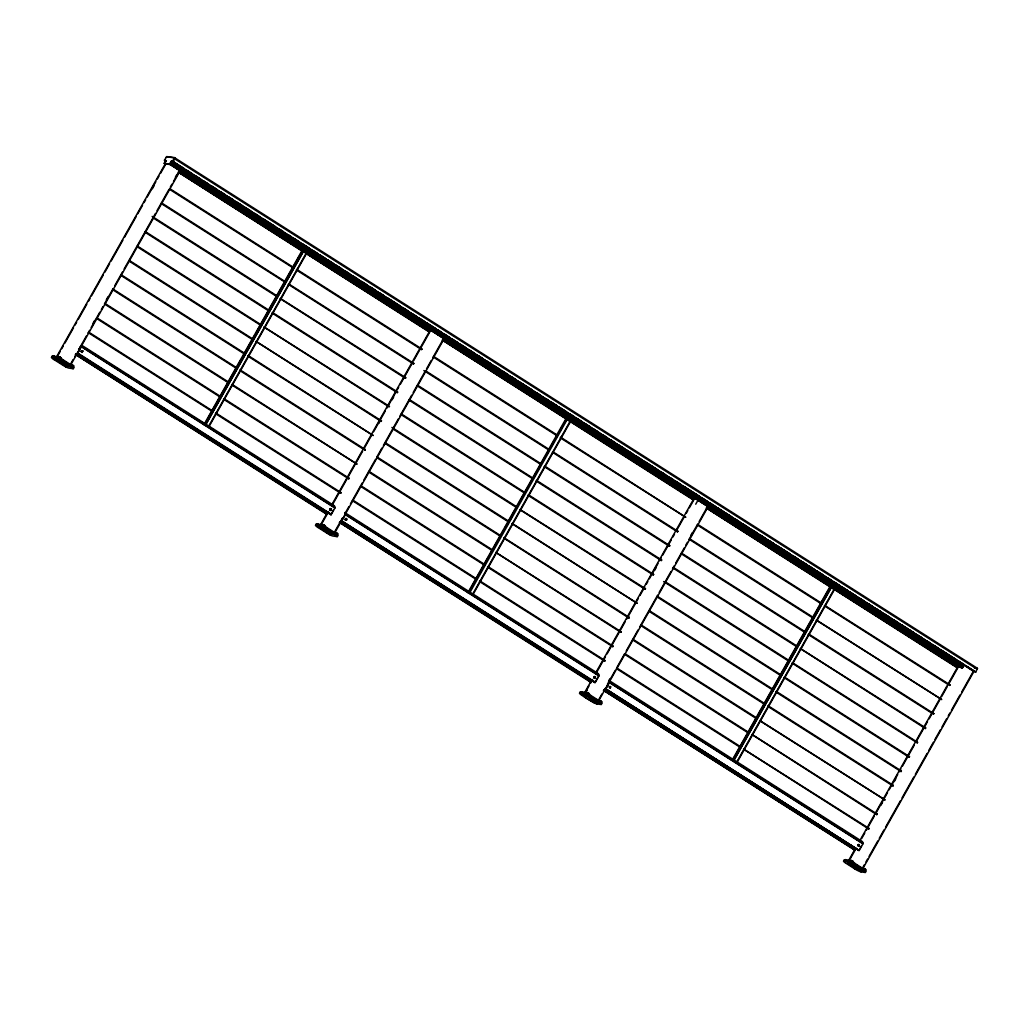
<?xml version="1.0" encoding="UTF-8"?>
<svg xmlns="http://www.w3.org/2000/svg" width="1029" height="1029" viewBox="0 0 1029 1029"><rect width="100%" height="100%" fill="white"/><g stroke="black" fill="none" stroke-linecap="round" stroke-linejoin="round"><path stroke-width="1.5" d="M228.374 382.775L228.734 382.183L228.374 382.775L104.559 304.031M232.052 384.37L357.102 464.169L231.641 384.859M236.464 368.408L236.824 367.829L236.503 368.408L112.65 289.663M244.529 354.04L244.928 353.462L244.555 354.053L120.74 275.309M247.822 356.098L248.221 355.571L373.244 435.537L247.835 356.137L248.221 355.571M252.645 339.686L253.018 339.107L252.645 339.686L128.831 260.942M381.052 421.363L256.041 341.396L381.45 420.797L381.077 421.375L381.45 420.797M260.736 325.331L261.109 324.752L260.774 325.331L136.921 246.587M389.129 406.918L264.08 327.119M268.801 310.951L269.199 310.385L268.826 310.977L145.012 232.22M276.878 296.558L277.29 296.03L276.891 296.596L153.102 217.865M405.722 377.707L405.336 378.286L405.722 377.707L280.467 298.5M285.097 282.216L161.193 203.51M293.188 267.501L294.886 264.762M341.011 492.621L340.599 493.161L340.985 492.595L215.871 413.041M348.715 478.819L349.088 478.228L348.754 478.807L223.55 399.213M365.282 449.544L364.871 450.085L365.269 449.519L240.13 369.925M397.644 392.113L397.233 392.641L397.631 392.075L272.505 312.52M413.825 363.391L413.426 363.919L413.812 363.353L288.673 283.914M421.916 349.024L421.517 349.564L421.903 348.998L296.764 269.405M476.594 578.915L485.122 563.596M484.273 565.037L484.672 564.471L484.299 565.05L360.484 486.305M612.692 646.636L487.579 567.133L487.965 566.567L613.104 646.148L612.744 646.739L613.078 646.135M492.364 550.669L492.762 550.103L492.364 550.669L368.575 471.938M620.783 632.269L495.785 552.393L621.194 631.793L620.796 632.359L621.207 631.832M500.48 536.328L500.853 535.749L500.518 536.328L376.665 457.583M628.899 618.005L629.285 617.426L628.899 618.005L503.824 538.116M508.545 521.96L508.943 521.381L508.583 521.973L384.756 443.229M512.21 523.465L637.311 603.38L511.966 523.671M517.047 507.065L516.635 507.593L517.034 507.027L391.895 427.434M520.159 509.574L645.466 588.717L645.08 589.283L645.479 588.742M524.764 493.251L525.124 492.672L524.803 493.238L400.937 414.507M409.04 400.14L532.893 478.884L533.215 478.305L409.426 399.574M541.318 463.976L540.92 464.516L541.305 463.95L417.517 385.219M549.036 450.175L549.396 449.583L549.074 450.162L423.871 370.569M557.499 435.267L557.101 435.794L557.486 435.228L433.698 356.497M560.805 437.364L560.393 437.891L560.792 437.325L685.803 517.291L560.393 437.891M604.64 661.094L605.013 660.515L604.679 661.094L479.488 581.488M645.067 589.244L519.941 509.689M653.171 574.915L653.556 574.349L653.171 574.915L528.031 495.335M661.66 560.02L661.261 560.561L661.647 559.995L536.521 480.402M669.75 545.666L669.352 546.206L669.738 545.627L544.611 466.047M677.442 531.839L677.828 531.273L677.442 531.839L552.419 452.233M740.198 747.311L740.597 746.745L740.237 747.324L616.41 668.58M868.63 828.911L743.568 749.112L869.029 828.435L868.643 829.001L869.042 828.461M748.327 732.97L748.688 732.378L748.327 732.97L624.5 654.225M877.094 814.055L751.955 734.474L876.734 814.634L877.12 814.068L876.734 814.634M756.791 718.062L756.392 718.589L756.778 718.023L632.989 639.292M759.904 720.57L885.146 800.009L759.685 720.686M764.881 703.695L764.483 704.235L764.869 703.669L641.08 624.937M772.56 689.842L772.959 689.301L772.573 689.867L648.784 611.149M781.062 674.985L780.664 675.513L781.05 674.947L657.261 596.215M789.153 660.618L788.754 661.158L789.14 660.579L665.351 581.848M796.845 646.791L797.231 646.225L796.87 646.804L673.056 568.059M925.277 728.481L800.266 648.514L925.676 727.915L925.303 728.493L925.676 727.915M804.935 632.436L805.321 631.87L804.935 632.436L681.147 553.705M933.779 713.586L808.601 633.954L808.305 634.546L933.367 714.113L933.74 713.534L933.367 714.113M813.437 617.541L813.026 618.069L813.424 617.503L689.623 538.772M816.499 620.114L941.741 699.566L816.331 620.178M821.116 603.714L821.515 603.148L821.142 603.727L697.328 524.983M893.313 785.384L892.915 785.924L893.301 785.346L768.187 705.804M901.005 771.557L901.391 770.991L901.031 771.57L775.866 691.977M909.507 756.662L909.096 757.203L909.482 756.624L784.355 677.043M917.212 742.848L917.585 742.269L917.251 742.848L792.214 663.19M949.548 685.404L949.947 684.825L949.574 685.417L824.422 605.811M82.088 352.394L81.227 350.928L82.899 350.953L82.088 352.394L82.899 350.953M330.605 510.448L329.717 509.947L330.528 508.519L331.415 509.021L330.476 510.435L331.389 509.972M331.261 509.96L331.415 509.021M346.104 520.314L345.217 519.812L346.027 518.372L346.914 518.873L345.976 520.288L346.889 519.838M593.746 677.867L594.543 676.439L595.431 676.941L594.633 678.368L593.759 676.915M594.633 678.368L595.431 676.941M609.258 686.767L610.133 688.221L610.93 686.793L609.258 686.767L610.043 686.292M857.787 844.835L857.762 845.787L859.434 845.812L858.7 844.372L857.916 844.848M165.63 162.08L165.013 161.797L166.338 160.768L164.447 160.228L166.749 156.575L174.403 157.604L172.628 161.386L171.29 161.193L169.695 164.035L962.295 668.143L964.237 664.708L958.822 661.261M179.097 170.75L429.582 330.065L430.366 328.688M956.803 667.358L957.755 665.66M594.157 677.777L595.019 677.236M594.659 676.941L594.852 677.687M858.212 845.388C859.935 844.024 857.826 847.137 858.34 844.912M170.029 164.177L962.141 668.117M79.825 348.96L80.211 346.773M77.407 353.114L81.201 346.657L334.772 507.927M326.798 513.612L75.464 354.362M341.474 521.394L595.032 682.677L341.551 520.854M305.896 253.057L429.209 331.338L178.622 171.856M590.813 681.558L339.711 522.166M605.489 689.314L859.061 850.584L605.567 688.761M442.65 339.763L693.263 499.194L442.509 340.007M854.842 849.478L603.946 689.854L854.752 849.62M957.15 666.998L706.666 507.683M593.206 702.048L594.26 702.524M345.229 514.577L598.788 675.847L595.251 682.124L341.589 520.841L342.271 518.706M859.022 850.43L605.605 688.761L605.837 688.105M824.782 605.464L949.947 684.825M81.407 351.275L82.32 351.095L82.05 351.815M82.23 351.018L81.87 351.892L82.063 350.992M346.233 519.568L346.387 519.594M609.451 687.115L609.888 686.767M171.29 161.193L975.698 672.143L977.473 668.348L174.364 157.591M170.428 164.048L172.177 160.948L184.371 168.692M434.457 331.968L436.193 328.868L426.726 322.836M698.279 500.223L700.222 496.788M828.705 588.832L830.069 586.427L831.599 586.646L834.905 588.742L833.85 590.607M51.862 357.269L52.53 356.073L56.929 356.716A5.209 0.746 29.4 0 1 62.139 359.211L72.004 365.488A5.209 0.746 29.4 0 1 73.908 367.52L73.033 368.704L68.647 368.06A5.209 0.746 29.4 0 1 63.438 365.565L53.559 359.288A5.209 0.746 29.4 0 1 51.656 357.256L56.248 357.912A5.209 0.746 29.4 0 1 61.457 360.407L71.335 366.684A5.209 0.746 29.4 0 1 73.239 368.716L73.033 368.704M52.981 356.754L53.482 355.854L54.473 356.266M165.785 160.421L164.19 163.251L164.794 163.765M54.048 359.597L54.717 358.401M55.077 357.86L55.579 356.96L53.482 355.854M55.167 359.365L59.901 360.201L69.766 366.607L65.11 365.822L55.09 359.417L165.54 163.367M57.032 357.063L60.171 351.494M61.74 348.715L63.309 345.924M64.866 343.146L73.496 327.839M75.066 325.048L76.635 322.27M78.204 319.492L86.822 304.185M88.391 301.394L89.96 298.616M91.53 295.825L103.299 274.949M104.868 272.17L109.563 263.823M111.132 261.044L122.901 240.169M124.47 237.377L136.227 216.502M137.796 213.723L142.504 205.376M144.073 202.584L145.642 199.806M147.211 197.028L155.829 181.721M157.398 178.93L158.968 176.152M160.537 173.361L165.245 165.013M55.617 359.841L56.183 358.581M152.382 188.731L153.951 185.94M59.219 356.664L58.704 357.565C64.827 360.883 56.415 354.4 61.418 358.066M58.82 357.86L59.322 356.96M59.708 357.976L60.209 357.076M60.801 358.684L61.316 357.783M60.479 360.536L61.148 359.34L60.158 358.812M61.972 360.729L62.653 359.533M64.415 365.436L65.123 364.163L66.165 364.523M65.624 366.015L66.293 364.819L69.033 365.205M93.047 323.325L94.617 320.533M106.373 299.671L107.942 296.879M175.38 177.207L176.949 174.415M70.782 363.726L73.136 359.558M74.705 356.78L76.262 353.989M78.616 349.821L86.462 335.904M88.031 333.113L89.6 330.335M91.169 327.544L99.787 312.237M101.356 309.459L102.926 306.681M104.495 303.889L113.126 288.583M114.695 285.805L122.528 271.888M124.097 269.096L155.469 213.44M157.038 210.649L168.795 189.773M170.364 186.995L171.933 184.217M173.502 181.426L178.995 171.689M70.474 365.385L180.255 170.557M71.516 364.498L71.001 365.398C77.124 368.716 68.711 362.234 73.715 365.9M77.612 353.32L81.497 346.426L335.068 507.709L331.184 514.59L77.445 353.474M70.847 366.375L71.528 365.179M72.004 365.809L72.506 364.909M73.098 366.517L73.612 365.617M203.922 424.694L302.024 250.587L303.709 250.973L306.462 252.722L208.36 426.816M205.89 422.096L241.21 359.43M242.78 356.639L254.549 335.75M256.118 332.959L283.592 284.21M285.946 280.029L302.423 250.78M210.906 413.787L212.553 410.905L88.764 332.174M214.045 408.217L218.753 399.857M222.676 392.898L220.283 397.13L220.643 396.551L96.855 317.82M224.245 390.107L225.814 387.328M227.383 384.537L232.091 376.177M233.66 373.398L236.014 369.218M237.583 366.427L239.152 363.649M243.873 355.288L245.442 352.51M247.011 349.719L252.504 339.969M257.211 331.608L258.781 328.83M261.134 324.649L265.058 317.678M266.627 314.9L268.196 312.109M270.55 307.928L272.119 305.15M273.688 302.359L276.042 298.178M279.965 291.22L281.534 288.429M287.027 278.679L291.734 270.331M296.455 261.971L298.809 257.79M300.378 255.012L302.732 250.832M205.453 424.913L303.555 250.806L306.861 252.915L208.758 427.009M205.607 425.067L303.709 250.973M315.877 525.189L316.546 523.993L320.945 524.636A5.209 0.746 29.4 0 1 326.154 527.131L336.033 533.408A5.209 0.746 29.4 0 1 337.936 535.44L337.062 536.623L332.663 535.98A5.209 0.746 29.4 0 1 327.454 533.485L317.575 527.195A5.209 0.746 29.4 0 1 315.671 525.176L320.276 525.832A5.209 0.746 29.4 0 1 325.473 528.327L335.351 534.604A5.209 0.746 29.4 0 1 337.255 536.636L337.062 536.623M316.996 524.674L317.511 523.774L319.71 525.176L318.707 524.751M318.064 527.517L318.733 526.321M428.759 331.531L430.662 328.405M320.572 524.726L327.621 512.198M331.544 505.239L430.354 329.897M319.196 527.285L323.916 528.121L333.808 534.514L328.547 533.421L319.273 527.504L319.865 526.089M320.006 525.768L320.675 524.571M321.048 524.983L328.11 512.455M332.817 504.107L362.607 451.229M364.176 448.438L372.022 434.521M373.591 431.743L385.348 410.867M386.917 408.089L395.548 392.769M397.117 389.991L398.686 387.213M400.242 384.422L412.012 363.546M413.581 360.767L430.829 330.155M319.633 527.761L319.942 526.308M378.762 423.446L380.331 420.655M392.1 399.779L393.67 397.001M323.235 524.584L322.733 525.485C328.856 528.803 320.431 522.32 325.434 525.986M333.679 506.988L334.284 505.908M323.723 525.896L324.225 524.996M333.396 510.23L331.158 514.191L77.561 352.921M435.897 329.151L434.212 331.878M324.83 526.604L325.331 525.703M326 528.649L326.669 527.453M326.939 533.163L327.608 531.967M328.431 533.356L329.113 532.16L321.562 527.362M329.64 533.935L330.322 532.739L333.049 533.125M333.988 532.983L342.644 517.728M344.998 513.561L348.908 506.602M350.477 503.824L362.247 482.948M363.816 480.157L375.572 459.281M377.141 456.503L381.849 448.155M383.418 445.364L398.313 418.932M399.882 416.14L411.639 395.277M413.208 392.486L424.977 371.61M426.546 368.832L431.254 360.484M432.81 357.693L443.795 338.219M444.271 338.477L334.502 533.305L324.637 527.041M341.628 521.24L345.512 514.346L599.084 675.616L595.199 682.51L341.551 521.086M335.03 533.318L335.531 532.417C339.377 533.871 336.637 534.977 335.132 533.614M334.875 534.283L335.531 532.417M336.02 533.729L336.522 532.829M337.126 534.437L337.628 533.536M467.938 592.614L566.04 418.507L570.876 420.822L569.526 423.228M468.349 592.807L503.657 530.128M505.226 527.35L516.224 507.85M518.577 503.67L566.747 418.752L562.824 425.71M468.645 592.845L471.784 587.276M473.353 584.498L474.922 581.707M486.691 560.818L488.26 558.027M489.843 555.248L494.55 546.888M496.904 542.707L498.473 539.916M506.319 525.999L507.889 523.208M509.458 520.417L511.812 516.249M513.381 513.458L514.95 510.667M519.658 502.319L521.227 499.528M522.796 496.75L524.366 493.959M525.935 491.167L527.504 488.389M532.996 478.639L534.565 475.848M536.135 473.07L540.855 464.709M546.348 454.959L547.917 452.168M549.486 449.39L554.194 441.029M555.763 438.251L557.332 435.46M559.686 431.28L561.255 428.501M510.474 519.143L512.043 516.365M469.623 592.987L567.584 418.726M472.375 594.736L570.478 420.629L566.928 418.829M472.774 594.929L569.513 423.266M579.893 693.109L584.292 693.752A5.209 0.746 29.4 0 1 589.501 696.247L599.38 702.524A5.209 0.746 29.4 0 1 601.27 704.543L596.679 703.9A5.209 0.746 29.4 0 1 591.469 701.405L581.591 695.115A5.209 0.746 29.4 0 1 579.7 693.096L580.575 691.912L584.961 692.556A5.209 0.746 29.4 0 1 590.17 695.051L600.048 701.328A5.209 0.746 29.4 0 1 601.952 703.347L601.746 703.334M581.526 691.694L581.012 692.594L582.015 693.006L582.517 692.105C586.221 694.498 579.327 690.948 582.517 692.105M692.774 499.438L694.382 496.608M584.022 693.687L591.649 680.118M596.344 671.77L694.369 497.817M585.077 692.903L588.987 685.944M590.556 683.153L592.125 680.375M596.833 672.027L605.464 656.721M607.02 653.929L625.066 621.928M626.635 619.136L638.392 598.273M639.961 595.482L644.668 587.135M646.238 584.356L647.807 581.565M649.363 578.787L657.994 563.48M659.563 560.689L661.132 557.911M662.702 555.133L671.32 539.813M672.889 537.035L674.458 534.257M676.812 530.076L683.873 517.548M686.227 513.381L687.796 510.59M689.366 507.811L694.06 499.464M585.54 692.954L587.109 690.163M654.547 570.49L656.116 567.699M587.263 692.504L586.749 693.405C589.81 696.26 589.797 692.517 587.366 692.787M597.695 674.895L598.299 673.828M587.739 693.816L588.254 692.916M708.299 506.397L597.759 702.434C593.553 703.669 575.378 692.311 587.302 695.784L588.459 693.495L589.463 693.906M695.733 504.21L697.302 501.419M588.845 694.524L589.347 693.623M597.836 702.395L588.511 696.363L589.193 695.167M590.016 696.569L590.685 695.372M590.955 701.083L591.636 699.887M592.46 701.276L592.55 699.514M593.669 701.855L594.338 700.659L585.591 695.282L592.305 699.463M608.538 681.43L610.107 678.638M690.871 535.299L692.44 532.52M597.322 701.971L597.99 700.775L592.961 697.572M598.029 700.955L601.952 693.996M603.521 691.218L605.091 688.44M607.444 684.259L615.291 670.342M616.86 667.564L624.693 653.647M626.262 650.868L638.031 629.992M639.588 627.201L657.634 595.199M659.203 592.408L670.959 571.545M672.529 568.754L674.098 565.976M675.667 563.185L684.285 547.878M685.854 545.1L687.423 542.322M688.993 539.53L697.623 524.224M699.193 521.446L707.026 507.529M596.949 703.952L597.617 702.756M605.708 688.774L609.245 682.484L862.816 843.767M599.56 700.337L599.045 701.238C605.168 704.543 596.756 698.074 601.759 701.739M605.657 689.16L609.541 682.266L608.885 680.375L862.456 841.645L863.125 843.407L609.219 682.098M599.148 701.521L599.663 700.62M598.891 702.202L599.56 701.006M600.036 701.649L600.55 700.749M600.756 701.328L600.254 702.228L601.245 702.64M601.142 702.357L601.643 701.456M732.365 759.826L828.692 588.871M733.15 759.338L747.273 734.256M748.842 731.478L755.903 718.937M758.27 714.756L829.683 588.009M735.812 755.196L737.381 752.405M742.874 742.655L747.581 734.307M749.151 731.516L750.72 728.738M752.289 725.947L754.643 721.766M759.351 713.406L760.92 710.627M762.489 707.836L764.058 705.058M765.627 702.267L767.197 699.488M768.766 696.697L770.335 693.906M775.827 684.156L780.535 675.809M782.104 673.017L783.674 670.239M785.243 667.448L787.609 663.268M789.179 660.489L793.886 652.129M795.456 649.338L797.025 646.559M798.594 643.768L800.948 639.588M802.517 636.81L807.225 628.449M808.794 625.671L810.363 622.879M811.932 620.088L816.64 611.74M818.994 607.56L820.563 604.769M822.132 601.991L823.702 599.2M825.271 596.421L829.979 588.061M786.272 666.175L787.841 663.396M733.497 760.753L831.599 586.646M733.651 760.907L831.741 586.8L834.493 588.549L736.391 762.656M833.066 589.064L834.905 588.742M736.803 762.849L833.529 591.186M843.921 861.029L844.59 859.832L848.989 860.463A5.209 0.746 29.4 0 1 854.199 862.958L864.077 869.248A5.209 0.746 29.4 0 1 865.968 871.267L865.093 872.451L860.707 871.82A5.209 0.746 29.4 0 1 855.498 869.325L845.619 863.035A5.209 0.746 29.4 0 1 843.716 861.016L848.308 861.659A5.209 0.746 29.4 0 1 853.517 864.154L863.395 870.444A5.209 0.746 29.4 0 1 865.299 872.463L865.093 872.451M845.542 859.601L845.143 860.797L845.542 859.601L847.639 860.72M846.533 860.025L846.031 860.926L845.041 860.501M848.603 860.553L855.665 848.037M859.588 841.079L958.372 665.75M848.05 861.607L848.719 860.411M849.877 859.421L855.369 849.684M861.633 838.558L864.772 832.988M866.341 830.197L874.174 816.293M875.743 813.502L887.512 792.639M889.082 789.848L897.7 774.541M899.269 771.763L900.838 768.972M902.407 766.193L914.164 745.318M916.517 741.15L927.502 721.663M929.071 718.885L931.412 714.705M932.981 711.927L940.043 699.398M941.612 696.62L947.104 686.883M948.674 684.092L958.861 666.007M847.227 863.125L851.961 863.961L861.826 870.354L856.707 869.325L847.677 863.601L848.346 862.405M880.927 805.205L882.496 802.427M894.252 781.551L895.822 778.773M850.764 861.324L851.279 860.424C856.617 862.418 849.581 863.035 851.279 860.424M861.71 842.815L862.315 841.748M851.768 861.736L852.269 860.836M851.382 863.717L851.999 862.508M859.948 848.706L861.427 846.07M962.256 667.975L963.941 664.978L701.276 497.933M852.861 862.443L853.375 861.543M854.031 864.476L854.713 863.28M854.97 869.003L855.652 867.807M856.475 869.196L857.144 868L849.607 863.202M857.684 869.775L858.353 868.579L862.456 869.158M861.337 869.878L862.431 868.99M862.842 867.486L864.411 864.707M865.981 861.916L867.537 859.138M869.106 856.36L877.737 841.053M879.306 838.262L884.014 829.914M885.57 827.136L900.478 800.691M902.047 797.912L913.803 777.036M915.373 774.258L927.129 753.382M928.698 750.604L933.406 742.256M934.975 739.465L940.467 729.728M942.024 726.95L946.731 718.602M948.301 715.811L949.87 713.033M951.439 710.242L960.057 694.935M961.626 692.157L973.395 671.281M860.964 871.872L861.646 870.675M862.534 869.145L973.871 671.551L964.083 665.223M863.575 868.257L863.061 869.158C869.183 872.463 860.771 865.994 865.775 869.659M862.907 870.122L863.588 868.926M864.064 869.569L864.566 868.669M865.157 870.264L865.672 869.376M957.266 667.139L706.524 507.927M330.759 509.869L330.077 509.612M264.131 327.042L389.541 406.429M326.785 513.574L75.902 354.027L326.682 513.561L328.418 511.58M590.775 681.481L592.434 679.5M78.731 348.882L78.718 349.641M220.643 396.551L220.257 397.117L96.469 318.385M212.283 411.459L88.378 332.74M326.682 513.805L75.696 354.246M590.71 681.712L339.48 522.282M957.189 667.242L706.666 507.94M345.551 518.989L346.336 519.015M345.795 518.938L345.693 519.684M610.248 687.681L609.927 686.806M167.225 156.974L166.055 157.373M859.434 845.812L858.649 846.288M293.355 267.321L169.682 188.577M784.072 677.596L909.096 757.203M331.042 509.432L330.077 509.291L330.823 509.96M858.289 844.95L859.086 845.272M285.316 281.663L161.592 202.932M261.032 324.74L137.32 246.021M236.76 367.816L113.036 289.098M500.789 535.736L377.064 457.017M476.504 578.812L352.793 500.094M629.221 617.426L504.159 537.884M604.949 660.502L479.874 580.922M917.508 742.256L792.446 662.689M586.607 694.974L587.791 695.668L586.594 694.999M64.981 364.06L66.293 364.819M594.325 702.678L593.27 702.112M593.167 700.003L594.196 700.363M858.019 868.322L858.353 868.579M52.53 356.073L52.325 356.06A5.209 0.746 29.4 0 0 52.235 356.446M316.546 523.993L316.353 523.98A5.209 0.746 29.4 0 0 316.417 524.571M580.575 691.912L580.369 691.9A5.209 0.746 29.4 0 0 580.986 692.993M844.59 859.832L844.385 859.82A5.209 0.746 29.4 0 0 844.693 860.643M168.975 157.09L174.994 157.977L173.181 161.733L171.843 161.54M166.222 160.743L164.447 160.228M170.184 163.958L962.385 667.744M164.164 163.418L169.541 164.177L962.154 668.284M164.717 163.765L170.094 164.524M429.106 331.415L178.493 172.087M428.733 331.685L305.549 253.16M81.227 350.928L81.201 351.892M569.191 420.449L570.478 420.629M569.346 420.604L570.876 420.822M66.358 364.626L69.509 365.076M692.761 499.605L442.303 340.136M329.743 508.995L329.717 509.947M326.386 514.088L75.439 354.529M345.242 518.848L345.217 519.812M833.22 588.369L834.493 588.549M330.373 532.546L333.525 532.996M974.45 667.911L977.473 668.348M956.777 667.525L833.593 589M590.312 681.995L339.454 522.449M605.464 688.993L859.228 850.43L863.112 843.536L609.541 682.266M854.34 849.915L603.483 690.369M609.747 687.706L610.197 686.909M330.258 532.726L329.113 532.16M587.302 695.784L588.511 696.363M328.534 531.594L330.18 532.443M856.578 867.434L857.144 868M65.933 364.961L66.911 365.501M329.962 532.881L330.823 533.344M567.828 419.292L567.108 418.944M59.914 358.555L60.917 358.967M65.277 364.575L67.374 365.694M337.731 533.819L335.647 532.713M329.306 532.495L330.296 532.906M853.478 861.826L851.382 860.707M857.337 868.335L858.327 868.746M57.045 358.992L56.376 358.594M303.915 251.282L303.516 251.025M597.322 700.466L598.518 701.199M567.326 418.893L568.098 419.356L567.249 419.035M831.831 587.032L831.522 587.044M223.923 398.635L349.088 478.228M323.273 527.337L322.579 527.054L323.08 527.453M845.594 862.366L845.388 862.482M857.903 870.187L857.684 870.302M174.235 158.543L977.293 669.287M187.072 170.415L192.487 173.862M195.201 175.586L200.616 179.033M203.318 180.757L208.733 184.204M211.447 185.915L216.862 189.362M220.926 191.947L224.978 194.532M229.043 197.118L233.107 199.703M237.172 202.276L242.587 205.723M245.288 207.446L250.703 210.894M254.768 213.479L258.832 216.064M262.897 218.637L275.077 226.393M279.142 228.978L283.207 231.564M288.622 235.011L291.323 236.721M294.037 238.445L299.452 241.892M302.153 243.616L308.932 247.925M312.996 250.51L317.048 253.083M319.762 254.806L325.177 258.253M327.878 259.977L333.293 263.424M336.007 265.148L341.422 268.582M345.487 271.167L349.551 273.753M353.603 276.338L357.668 278.923M361.732 281.509L367.147 284.943M369.861 286.667L375.276 290.114M379.328 292.699L383.393 295.284M387.457 297.87L399.638 305.613M403.702 308.198L407.767 310.784M413.182 314.231L415.896 315.954M418.597 317.678L424.012 321.112M437.557 329.73L441.621 332.316M444.322 334.039L449.737 337.473M452.451 339.197L457.866 342.644M460.568 344.368L465.983 347.815M468.697 349.538L474.112 352.973M478.176 355.558L482.228 358.143M486.293 360.729L490.357 363.314M494.422 365.9L499.837 369.334M502.538 371.057L507.953 374.505M512.018 377.09L516.082 379.675M520.147 382.261L532.327 390.004M536.392 392.589L540.457 395.175M545.872 398.622L548.573 400.345M551.287 402.056L556.702 405.503M559.403 407.227L566.182 411.536M570.246 414.121L574.298 416.706M577.012 418.417L582.427 421.864M585.128 423.588L590.556 427.035M593.257 428.759L598.672 432.206M602.737 434.778L606.801 437.364M610.853 439.949L614.918 442.534M618.982 445.12L624.397 448.567M627.111 450.29L632.526 453.725M636.578 456.31L640.643 458.895M644.707 461.481L656.888 469.224M660.952 471.809L665.017 474.395M670.432 477.842L673.146 479.565M675.847 481.289L681.262 484.723M683.976 486.447L698.871 495.927M701.572 497.65L706.987 501.084M709.701 502.808L715.116 506.255M717.818 507.979L723.233 511.426M725.947 513.149L731.362 516.597M735.426 519.169L739.478 521.754M743.543 524.34L747.607 526.925M751.672 529.511L757.087 532.958M759.788 534.668L765.203 538.116M769.268 540.701L773.332 543.286M777.397 545.872L789.577 553.615M793.642 556.2L797.707 558.786M803.122 562.233L805.823 563.956M808.537 565.68L813.952 569.114M816.653 570.838L823.432 575.147M827.496 577.732L831.548 580.317M834.262 582.041L839.677 585.475M842.378 587.199L847.806 590.646M850.507 592.37L855.922 595.817M859.987 598.402L864.051 600.975M868.103 603.56L872.168 606.145M876.232 608.731L881.647 612.178M884.361 613.901L889.776 617.336M893.828 619.921L897.893 622.506M901.957 625.092L914.138 632.848M918.202 635.42L922.267 638.006M927.682 641.453L930.396 643.176M933.097 644.9L938.512 648.347M941.226 650.071L956.121 659.538M966.848 666.368L973.383 670.522M172.628 161.386L975.698 672.143M171.882 161.231L699.926 497.071M179.175 170.621L429.646 330M443.203 338.541L693.675 497.92L443.126 338.67M707.219 506.461L957.69 665.84M707.142 506.59L957.626 665.892M178.634 172.113L305.176 252.529M442.65 340.033L693.134 499.335M178.274 172.216L302.886 251.603M706.318 508.056L830.917 587.443M697.726 524.417L821.515 603.148M169.283 189.143L293.072 267.874M296.378 269.971L421.517 349.564M433.312 357.063L557.101 435.794M425.607 370.852L549.396 449.583M552.702 451.68L677.828 531.273M288.287 284.338L413.426 363.919M689.237 539.337L813.026 618.069M152.151 216.437L277.29 296.03M681.532 553.139L805.321 631.87M280.197 298.693L405.336 378.286M417.131 385.785L540.92 464.516M544.212 466.613L669.352 546.206M145.411 231.654L269.199 310.385M673.442 567.493L797.231 646.225M272.106 313.06L397.233 392.641M536.122 480.98L661.261 560.561M401.336 413.941L525.124 492.672M528.443 494.795L653.556 574.349M663.615 581.565L788.754 661.158M129.23 260.376L253.031 339.146M392.846 428.861L516.635 507.593M656.875 596.781L780.664 675.513M121.126 274.743L244.928 353.462M385.155 442.65L508.943 521.381M649.17 610.57L772.959 689.301M776.265 691.398L901.391 770.991M239.744 370.491L364.871 450.085M640.694 625.503L764.483 704.235M767.775 706.331L892.915 785.924M104.945 303.452L228.747 382.222M368.974 471.372L492.762 550.103M632.603 639.858L756.392 718.589M360.883 485.739L484.672 564.471M624.899 653.659L748.7 732.416M616.808 668.014L740.597 746.745M215.46 413.581L340.599 493.161M352.394 500.66L476.183 579.391M82.063 345.5L334.412 505.805L335.081 507.58L81.51 346.31M344.728 512.558L598.428 673.725L599.097 675.5L345.538 514.217M84.597 347.751L90.025 351.326M92.726 352.921L98.154 356.497M100.868 358.105L106.296 361.668M108.997 363.276L114.425 366.851M117.139 368.446L121.203 371.16M126.631 374.492L132.059 378.055M134.76 379.662L140.188 383.225M142.902 384.833L145.616 386.557M151.031 390.004L155.109 392.718M159.173 395.187L174.094 404.796M176.795 406.391L179.522 408.243M184.937 411.574L189.014 414.275M193.066 416.745L203.922 423.639M209.337 427.086L213.415 429.8M218.83 433.132L222.907 435.833M226.972 438.303L239.178 446.071M243.243 448.657L247.32 451.358M251.385 453.828L256.813 457.403M259.514 458.998L264.942 462.574M269.006 465.044L273.084 467.745M277.148 470.214L281.213 472.928M285.277 475.385L290.705 478.961M293.419 480.569L298.847 484.132M301.548 485.739L306.976 489.315M309.69 490.91L315.118 494.486M319.183 496.943L324.611 500.518M327.312 502.126L332.74 505.689M349.963 516.532L355.404 520.108M358.105 521.703L363.533 525.279M366.234 526.887L371.675 530.449M374.376 532.057L378.453 534.758M383.868 538.09L389.296 541.666M392.01 543.261L397.438 546.836M400.14 548.444L402.853 550.168M408.281 553.615L412.346 556.329M416.411 558.786L431.331 568.394M434.045 570.002L436.759 571.854M442.174 575.172L446.252 577.886M450.316 580.356L462.523 588.228M466.587 590.697L469.301 592.421M474.716 595.868L480.144 599.444M484.209 601.914L488.286 604.615M492.351 607.084L496.415 609.67M500.48 612.255L504.557 614.969M508.622 617.439L514.05 621.001M516.751 622.609L522.179 626.185M526.243 628.642L530.321 631.356M534.385 633.825L538.45 636.527M542.515 638.996L547.942 642.572M550.656 644.167L556.084 647.743M558.786 649.338L564.214 652.913M566.928 654.521L572.356 658.084M576.42 660.554L581.848 664.129M584.549 665.724L589.977 669.3M592.691 670.908L595.405 672.632M615.291 685.391L620.77 688.761M623.355 690.523L628.899 693.932M631.433 695.668L646.534 705.148M647.575 705.933L654.663 710.319M655.653 711.065L660.091 713.766M663.731 716.197L669.583 719.811M671.796 721.342L693.996 735.336M696.016 736.738L703.489 741.369M704.093 741.87L719.76 751.723M720.236 752.148L727.889 756.894M741.446 765.512L745.523 768.11M747.761 769.653L753.652 773.281M755.826 774.786L761.794 778.451M763.904 779.918L771.287 784.484M774.001 786.22L779.416 789.667M780.046 790.182L782.747 791.893M783.481 792.253L790.812 797.038M791.623 797.424L798.89 802.17M799.765 802.607L806.968 807.302M807.894 807.778L829.837 821.849M833.657 824.165L839.252 827.843M841.799 829.335L847.33 832.976M849.928 834.506L855.395 838.108M858.07 839.69L860.784 841.413M603.727 690.086L854.687 849.645L603.573 690.382M62.409 360.137L69.946 364.935M853.208 863.087L860.759 867.884M61.972 359.957L66.036 362.542M326 527.877L330.052 530.449M591.366 696.646L595.431 699.231M854.031 863.704L860.81 868.013M845.658 859.897L846.751 860.591M57.495 359.314L64.261 363.623M321.511 527.234L328.29 531.543M849.555 863.074L856.321 867.383M56.286 358.645L65.084 364.24M70.872 366.98L72.081 367.675L70.924 366.967M72.75 366.44L72.081 365.977L72.737 366.44M334.901 534.9L336.097 535.582L334.939 534.887M598.917 702.82L600.113 703.502L598.955 702.807M600.795 702.28L600.113 701.804L600.769 702.28M862.932 870.74L864.141 871.422L862.984 870.727M170.531 162.505L963.131 666.676L170.531 162.505M58.563 359.134L59.759 359.828L58.602 359.134M60.428 358.606L59.785 358.143L60.428 358.606M850.623 862.894L851.819 863.575L850.751 862.907M52.839 358.324L54.035 359.018L52.968 358.336M65.136 366.144L66.332 366.838L65.187 366.144M316.855 526.243L318.051 526.938L316.906 526.231M329.164 534.064L330.348 534.758L329.164 534.064M580.87 694.151L582.067 694.845L580.922 694.151M331.016 514.757L77.355 353.474L331.016 514.757"/></g></svg>
